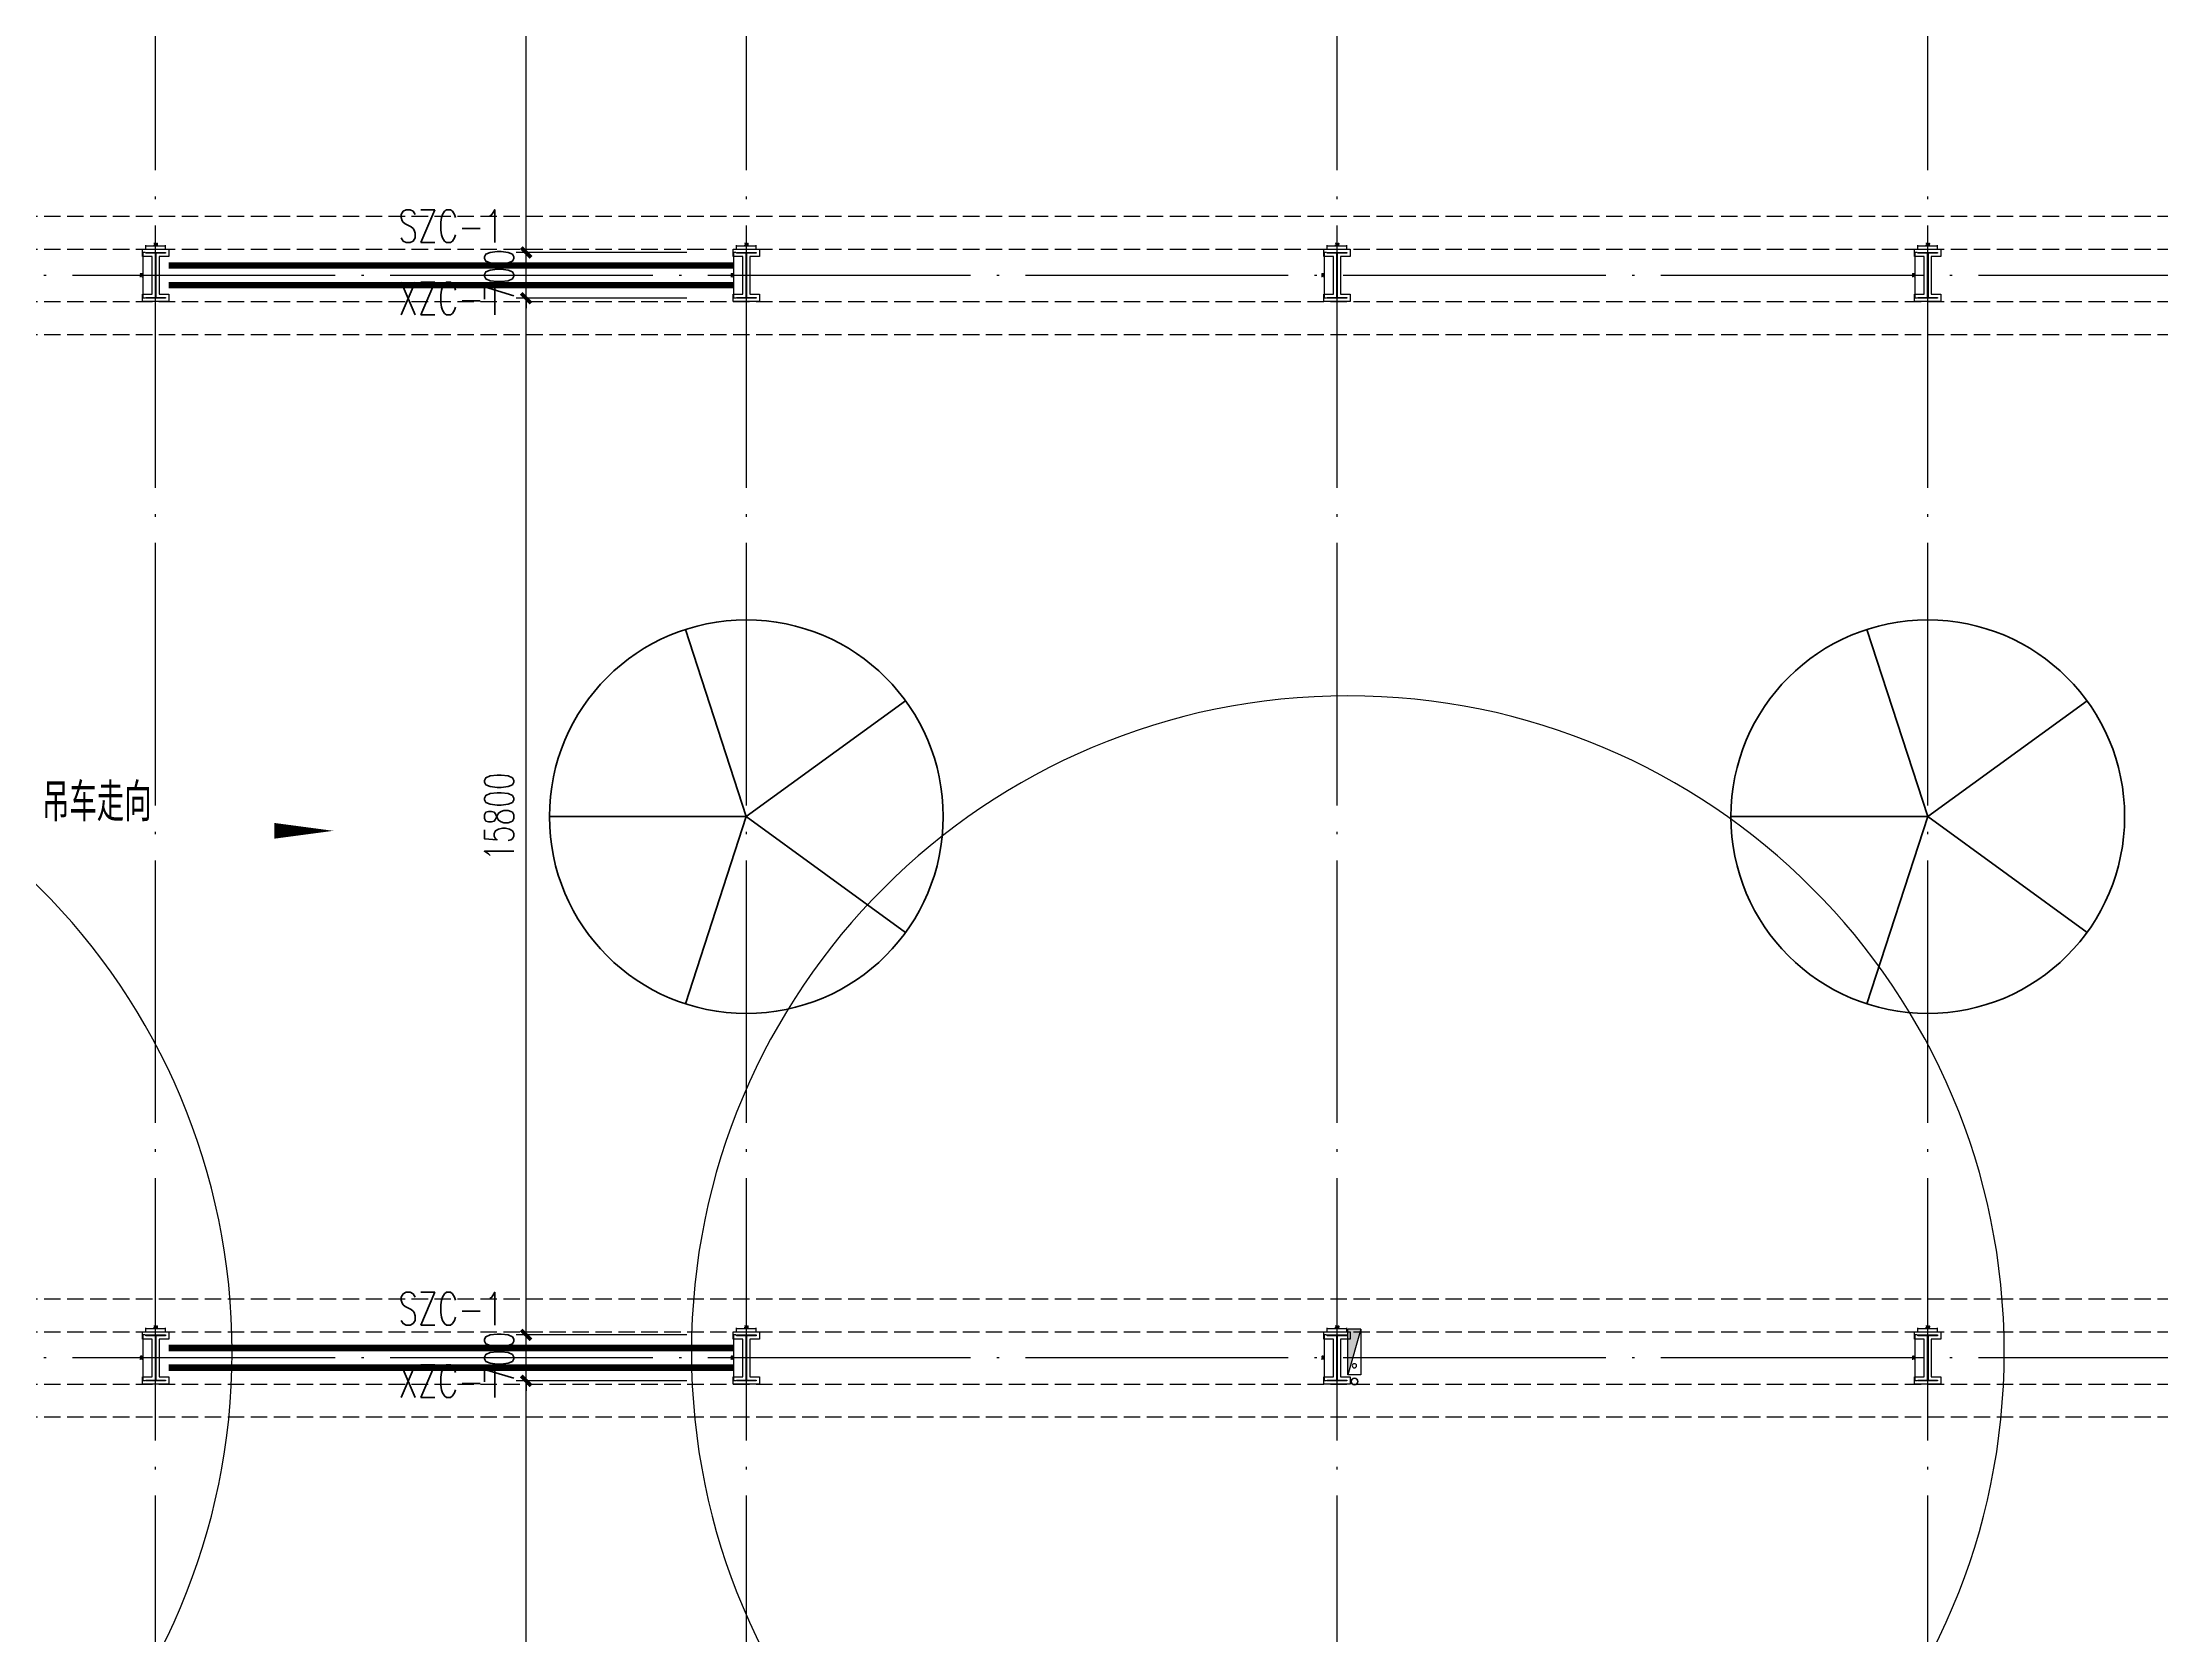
# Model space of a CAD drawing. Extents: x -1313754 to 847533, y 489853 to 941203.
# Drawn here: x -184580 to -152291, y 685337 to 709621 of the extents above; entities that cross this region are included whole.
import ezdxf
from ezdxf.enums import TextEntityAlignment as Align

# ---------------------------------------------------------------- set-up
doc = ezdxf.new("R2010")
doc.units = 0
doc.header["$LTSCALE"] = 1000
doc.header["$MEASUREMENT"] = 0
for name, pattern in [('CENTER', [2, 1.25, -0.25, 0.25, -0.25]), ('DASH', [0.35, 0.25, -0.1]), ('DOTE', [2.42, 2, -0.2, 0.02, -0.2])]:
    doc.linetypes.add(name, pattern=pattern)
doc.layers.get('Defpoints').update_dxf_attribs({"color": 210})
for name, color, linetype in [('A-AXIS-DOTE', 14, 'DOTE'), ('A-AXIS-DP', 126, 'Continuous'), ('A-HATCH-2', 251, 'Continuous'), ('A-LIN-V', 9, 'Continuous'), ('A-WINDOW', 140, 'Continuous'), ('AS-COLN', 6, 'Continuous'), ('AS-WALL', 40, 'Continuous'), ('PUB_TEXT', 7, 'Continuous'), ('SB_ZF消火栓', 10, 'Continuous'), ('建-箭头', 3, 'Continuous')]:
    doc.layers.add(name, color=color, linetype=linetype)
for name, color, linetype, lineweight in [('LG-ZF消防', 1, 'Continuous', 60), ('THIN', 7, 'Continuous', 0), ('柱间支撑', 6, 'CENTER', 0)]:
    doc.layers.add(name, color=color, linetype=linetype, lineweight=lineweight)
doc.styles.add('_TCH_DIM_T3', font='SIMPLEX', dxfattribs={"width": 0.705882, "bigfont": 'GBCBIG'})
doc.styles.add('A-STANDARD', font='SIMPLEX', dxfattribs={"bigfont": 'GBCBIG'})
doc.styles.add('TSSD_Rein', font='tj-romans1.shx', dxfattribs={"width": 0.7, "bigfont": 'tj-hztxt.shx'})
doc.dimstyles.new('_TCH_ARCH&&10', dxfattribs={"dimtxt": 29.75, "dimasz": 10, "dimexe": 10, "dimexo": 10, "dimgap": 12.625, "dimtad": 1, "dimdec": 0, "dimzin": 0, "dimdsep": 46, "dimtxsty": '_TCH_DIM_T3', "dimblk": 'ARCHTICK', "dimcen": 0.09, "dimclrt": 7, "dimazin": 2, "dimtfac": 1, "dimtdec": 0, "dimtix": 1, "dimtmove": 2, "dimatfit": 3, "dimfxl": 0, "dimtolj": 1, "dimtzin": 0, "dimarcsym": 0})
doc.dimstyles.new('_TCH_ARCH&&150', dxfattribs={"dimtxt": 446.25, "dimasz": 150, "dimexe": 150, "dimexo": 150, "dimgap": 189.375, "dimtad": 1, "dimdec": 0, "dimzin": 0, "dimdsep": 46, "dimtxsty": '_TCH_DIM_T3', "dimblk": 'ARCHTICK', "dimcen": 0.09, "dimclrt": 7, "dimazin": 2, "dimtfac": 1, "dimtdec": 0, "dimtix": 1, "dimtmove": 2, "dimatfit": 3, "dimfxl": 0, "dimtolj": 1, "dimtzin": 0, "dimarcsym": 0})

# ---------------------------------------------------------------- blocks, each defined once
blk = doc.blocks.new('dote')
at = {"layer": 'A-AXIS-DOTE', "ltscale": 2}
for p, q in [((37882.2, -169748.9), (37882.2, -75950)), ((46882.2, -169748.9), (46882.2, -75950)), ((55882.2, -169748.9), (55882.2, -75950)), ((64882.2, -169748.9), (64882.2, -75950)), ((98696.4, -98750), (-75513.6, -98750)), ((98696.4, -115250), (-75513.6, -115250))]:
    blk.add_line(p, q, dxfattribs=at)
blk = doc.blocks.new('_ArchTick')
at = {"color": 0, "linetype": 'ByBlock', "const_width": 0.4}
blk.add_lwpolyline([(-0.5, -0.5), (0.5, 0.5)], dxfattribs=at)
blk = doc.blocks.new('*D1765')
at = {"layer": 'A-AXIS-DP', "color": 0, "lineweight": -2}
for p, q in [((-195790, 766880), (-195790, 766929)), ((-195790, 766919), (-195490, 766919)), ((-195490, 766880), (-195490, 766929))]:
    blk.add_line(p, q, dxfattribs=at)
at = {"layer": 'Defpoints', "color": 0}
for p in [(-195790, 766870), (-195490, 766919), (-195490, 766870)]:
    blk.add_point(p, dxfattribs=at)
at = {"layer": 'A-AXIS-DP', "color": 0, "lineweight": -2, "xscale": 10, "yscale": 10, "zscale": 10, "rotation": 180}
blk.add_blockref('_ArchTick', (-195790, 766919), dxfattribs=at)
at = {"layer": 'A-AXIS-DP', "color": 0, "lineweight": -2, "xscale": 10, "yscale": 10, "zscale": 10}
blk.add_blockref('_ArchTick', (-195490, 766919), dxfattribs=at)
at = {"layer": 'A-AXIS-DP', "color": 7, "insert": (-195640, 766946), "char_height": 29.8, "attachment_point": 5, "style": '_TCH_DIM_T3'}
blk.add_mtext('\\A1;300', dxfattribs=at)
blk = doc.blocks.new('*D1766')
at = {"layer": 'A-AXIS-DP', "color": 0, "lineweight": -2}
for p, q in [((-195800, 766820), (-195841, 766820)), ((-195831, 766120), (-195831, 766820)), ((-195800, 766120), (-195841, 766120))]:
    blk.add_line(p, q, dxfattribs=at)
at = {"layer": 'Defpoints', "color": 0}
for p in [(-195831, 766820), (-195790, 766820), (-195790, 766120)]:
    blk.add_point(p, dxfattribs=at)
at = {"layer": 'A-AXIS-DP', "color": 0, "lineweight": -2, "xscale": 10, "yscale": 10, "zscale": 10}
for p, rotation in [((-195831, 766820), 90), ((-195831, 766120), 270)]:
    blk.add_blockref('_ArchTick', p, dxfattribs=dict(at, rotation=rotation))
at = {"layer": 'A-AXIS-DP', "color": 7, "insert": (-195859, 766470), "char_height": 29.8, "attachment_point": 5, "rotation": 90, "style": '_TCH_DIM_T3'}
blk.add_mtext('\\A1;700', dxfattribs=at)
blk = doc.blocks.new('*D1793')
at = {"layer": 'A-WINDOW', "color": 0, "lineweight": -2}
for p, q in [((-174760, 722220), (-177359, 722220)), ((-177209, 706420), (-177209, 722220)), ((-174760, 706420), (-177359, 706420))]:
    blk.add_line(p, q, dxfattribs=at)
at = {"layer": 'Defpoints', "color": 0}
for p in [(-177209, 722220), (-174610, 722220), (-174610, 706420)]:
    blk.add_point(p, dxfattribs=at)
at = {"layer": 'A-WINDOW', "color": 0, "lineweight": -2, "xscale": 150, "yscale": 150, "zscale": 150}
for p, rotation in [((-177209, 722220), 90), ((-177209, 706420), 270)]:
    blk.add_blockref('_ArchTick', p, dxfattribs=dict(at, rotation=rotation))
at = {"layer": 'A-WINDOW', "color": 7, "insert": (-177621, 714320), "char_height": 446.2, "attachment_point": 5, "rotation": 90, "style": '_TCH_DIM_T3'}
blk.add_mtext('\\A1;15800', dxfattribs=at)
blk = doc.blocks.new('*D1794')
at = {"layer": 'A-WINDOW', "color": 0, "lineweight": -2}
for p, q in [((-177209, 706420), (-177209, 706570)), ((-174760, 706420), (-177359, 706420)), ((-177209, 705720), (-177209, 706420)), ((-174760, 705720), (-177359, 705720)), ((-177209, 705720), (-177209, 705570))]:
    blk.add_line(p, q, dxfattribs=at)
at = {"layer": 'Defpoints', "color": 0}
for p in [(-177209, 706420), (-174610, 706420), (-174610, 705720)]:
    blk.add_point(p, dxfattribs=at)
at = {"layer": 'A-WINDOW', "color": 0, "lineweight": -2, "xscale": 150, "yscale": 150, "zscale": 150}
for p, rotation in [((-177209, 706420), 270), ((-177209, 705720), 90)]:
    blk.add_blockref('_ArchTick', p, dxfattribs=dict(at, rotation=rotation))
at = {"layer": 'A-WINDOW', "color": 7, "insert": (-177621, 706070), "char_height": 446.2, "attachment_point": 5, "rotation": 90, "style": '_TCH_DIM_T3'}
blk.add_mtext('\\A1;700', dxfattribs=at)
blk = doc.blocks.new('*D1795')
at = {"layer": 'A-WINDOW', "color": 0, "lineweight": -2}
for p, q in [((-174760, 705720), (-177359, 705720)), ((-177209, 689920), (-177209, 705720)), ((-174760, 689920), (-177359, 689920))]:
    blk.add_line(p, q, dxfattribs=at)
at = {"layer": 'Defpoints', "color": 0}
for p in [(-177209, 705720), (-174610, 705720), (-174610, 689920)]:
    blk.add_point(p, dxfattribs=at)
at = {"layer": 'A-WINDOW', "color": 0, "lineweight": -2, "xscale": 150, "yscale": 150, "zscale": 150}
for p, rotation in [((-177209, 705720), 90), ((-177209, 689920), 270)]:
    blk.add_blockref('_ArchTick', p, dxfattribs=dict(at, rotation=rotation))
at = {"layer": 'A-WINDOW', "color": 7, "insert": (-177621, 697820), "char_height": 446.2, "attachment_point": 5, "rotation": 90, "style": '_TCH_DIM_T3'}
blk.add_mtext('\\A1;15800', dxfattribs=at)
blk = doc.blocks.new('*D1796')
at = {"layer": 'A-WINDOW', "color": 0, "lineweight": -2}
for p, q in [((-177209, 689920), (-177209, 690070)), ((-174760, 689920), (-177359, 689920)), ((-177209, 689220), (-177209, 689920)), ((-174760, 689220), (-177359, 689220)), ((-177209, 689220), (-177209, 689070))]:
    blk.add_line(p, q, dxfattribs=at)
at = {"layer": 'Defpoints', "color": 0}
for p in [(-177209, 689920), (-174610, 689920), (-174610, 689220)]:
    blk.add_point(p, dxfattribs=at)
at = {"layer": 'A-WINDOW', "color": 0, "lineweight": -2, "xscale": 150, "yscale": 150, "zscale": 150}
for p, rotation in [((-177209, 689920), 270), ((-177209, 689220), 90)]:
    blk.add_blockref('_ArchTick', p, dxfattribs=dict(at, rotation=rotation))
at = {"layer": 'A-WINDOW', "color": 7, "insert": (-177621, 689570), "char_height": 446.2, "attachment_point": 5, "rotation": 90, "style": '_TCH_DIM_T3'}
blk.add_mtext('\\A1;700', dxfattribs=at)
blk = doc.blocks.new('*D1797')
at = {"layer": 'A-WINDOW', "color": 0, "lineweight": -2}
for p, q in [((-174760, 689220), (-177359, 689220)), ((-177209, 673420), (-177209, 689220)), ((-174760, 673420), (-177359, 673420))]:
    blk.add_line(p, q, dxfattribs=at)
at = {"layer": 'Defpoints', "color": 0}
for p in [(-177209, 689220), (-174610, 689220), (-174610, 673420)]:
    blk.add_point(p, dxfattribs=at)
at = {"layer": 'A-WINDOW', "color": 0, "lineweight": -2, "xscale": 150, "yscale": 150, "zscale": 150}
for p, rotation in [((-177209, 689220), 90), ((-177209, 673420), 270)]:
    blk.add_blockref('_ArchTick', p, dxfattribs=dict(at, rotation=rotation))
at = {"layer": 'A-WINDOW', "color": 7, "insert": (-177621, 681320), "char_height": 446.2, "attachment_point": 5, "rotation": 90, "style": '_TCH_DIM_T3'}
blk.add_mtext('\\A1;15800', dxfattribs=at)
blk = doc.blocks.new('w4324324')
at = {"layer": 'A-HATCH-2', "lineweight": 60}
for q in [(-1694760, 686605), (-1697614, 684532), (-1691907, 684532), (-1696524, 681178), (-1692997, 681178)]:
    blk.add_line((-1694760, 683605), q, dxfattribs=at)
blk.add_circle((-1694760, 683605), 3000, dxfattribs=at)
blk = doc.blocks.new('ner546')
at = {"layer": 'A-LIN-V'}
for p in [(614780, -28744), (614780, -46744)]:
    blk.add_blockref('w4324324', p, dxfattribs=at)
blk = doc.blocks.new('23124232432')
at = {"layer": '柱间支撑', "const_width": 100}
for points in [[(-174054, 706220), (-182654, 706220)], [(-174054, 705920), (-182654, 705920)], [(-174054, 689720), (-182654, 689720)], [(-174054, 689420), (-182654, 689420)]]:
    blk.add_lwpolyline(points, dxfattribs=at)
at = {"layer": 'THIN', "style": 'TSSD_Rein', "width": 0.7}
for s, p in [('SZC-1', (-178354, 706420)), ('XZC-1', (-178354, 705316)), ('SZC-1', (-178354, 689920)), ('XZC-1', (-178354, 688816))]:
    blk.add_text(s, height=500, dxfattribs=at).set_placement(p, align=Align.BOTTOM_CENTER)
blk = doc.blocks.new('A$C5D961328')
at = {"layer": 'SB_ZF消火栓'}
blk.add_hatch(color=256, dxfattribs=at).paths.add_polyline_path([(0, 40), (700, 40), (700, 240)])
at = {"layer": 'A-LIN-V', "ltscale": 500}
blk.add_circle((350, 40), 10001, dxfattribs=at)
at = {"layer": 'SB_ZF消火栓'}
for p, q in [((700, 240), (0, 240)), ((0, 240), (0, 40)), ((700, 240), (0, 40)), ((0, 40), (700, 40)), ((700, 240), (700, 40))]:
    blk.add_line(p, q, dxfattribs=at)
at = {"layer": 'SB_ZF消火栓', "color": 1}
blk.add_circle((140, 140), 32.5, dxfattribs=at)
blk = doc.blocks.new('43242343')
at = {"layer": 'LG-ZF消防', "linetype": 'Continuous'}
blk.add_circle((-164590, 689210), 50, dxfattribs=at)
blk = doc.blocks.new('234243242332')
at = {"layer": 'LG-ZF消防', "linetype": 'Continuous'}
blk.add_blockref('43242343', (0, 0), dxfattribs=at)
at = {"layer": 'SB_ZF消火栓', "xscale": -1, "rotation": 270}
for p in [(-191730, 689310), (-164730, 689310)]:
    blk.add_blockref('A$C5D961328', p, dxfattribs=at)
blk = doc.blocks.new('nt66')
at = {"layer": 'A-HATCH-2'}
blk.add_lwpolyline([(-195840, 766870), (-195440, 766870), (-195440, 766758), (-195586, 766758), (-195586, 766182), (-195440, 766182), (-195440, 766070), (-195840, 766070), (-195840, 766182), (-195694, 766182), (-195694, 766758), (-195840, 766758)], close=True, dxfattribs=at)
at = {"layer": 'AS-COLN'}
blk.add_lwpolyline([(-195790, 766820), (-195490, 766820), (-195490, 766808), (-195636, 766808), (-195636, 766132), (-195490, 766132), (-195490, 766120), (-195790, 766120), (-195790, 766132), (-195644, 766132), (-195644, 766808), (-195790, 766808)], close=True, dxfattribs=at)
at = {"layer": 'A-AXIS-DP'}
for p1, p2, distance, picture, middle in [((-195790, 766870), (-195490, 766870), 48.8, '*D1765', (-195640, 766946.2)), ((-195790, 766120), (-195790, 766820), 41.2, '*D1766', (-195858.7, 766470))]:
    dim = blk.add_aligned_dim(p1=p1, p2=p2, distance=distance, dimstyle='_TCH_ARCH&&10', dxfattribs=at)
    dim.commit()
    dim.dimension.update_dxf_attribs({"geometry": picture, "text_midpoint": middle})
blk = doc.blocks.new('33333')
for p in [(12786, -60400), (21786, -60400), (30786, -60400), (39786, -60400), (12786, -76900), (21786, -76900), (30786, -76900), (39786, -76900)]:
    blk.add_blockref('nt66', p)
blk = doc.blocks.new('w42343')
at = {"layer": 'A-HATCH-2', "linetype": 'DASH'}
for p, q in [((-263654.2, 706970), (-128354.2, 706970)), ((-263654.2, 706470), (-128354.2, 706470)), ((-263654.2, 705670), (-128354.2, 705670)), ((-263654.2, 705170), (-128354.2, 705170)), ((-263654.2, 690470), (-128354.2, 690470)), ((-263654.2, 689970), (-128354.2, 689970)), ((-263654.2, 689170), (-128354.2, 689170)), ((-263654.2, 688670), (-128354.2, 688670))]:
    blk.add_line(p, q, dxfattribs=at)
at = {"layer": 'A-WINDOW'}
for p1, p2, picture, middle in [((-174610, 706420), (-174610, 722220), '*D1793', (-177621.3, 714320)), ((-174610, 705720), (-174610, 706420), '*D1794', (-177621.3, 706070)), ((-174610, 689920), (-174610, 705720), '*D1795', (-177621.3, 697820)), ((-174610, 689220), (-174610, 689920), '*D1796', (-177621.3, 689570)), ((-174610, 673420), (-174610, 689220), '*D1797', (-177621.3, 681320))]:
    dim = blk.add_aligned_dim(p1=p1, p2=p2, distance=2598.8, dimstyle='_TCH_ARCH&&150', dxfattribs=at)
    dim.commit()
    dim.dimension.update_dxf_attribs({"geometry": picture, "text_midpoint": middle})

msp = doc.modelspace()

# ---------------------------------------------------------------- linework, layer by layer
at = {"layer": '建-箭头'}
msp.add_lwpolyline([(-187046.4, 697603.9, 0, 0, 0), (-180146.4, 697603.9, 0, 240, 0), (-181046.4, 697603.9, 0, 0, 0)], format="xyseb", dxfattribs=at)

# ---------------------------------------------------------------- block references
at = {"layer": 'A-LIN-V', "rotation": 90.00000000000001}
msp.add_blockref('ner546', (481006.5, 1777800), dxfattribs=at)
at = {"layer": 'A-WINDOW'}
for name in ['33333', 'w42343']:
    msp.add_blockref(name, (0, 0), dxfattribs=at)
at = {"layer": 'AS-WALL'}
msp.add_blockref('dote', (-220736.4, 804820), dxfattribs=at)
at = {"layer": 'SB_ZF消火栓', "linetype": 'Continuous'}
msp.add_blockref('234243242332', (0, 0), dxfattribs=at)
at = {"layer": '柱间支撑'}
msp.add_blockref('23124232432', (0, 0), dxfattribs=at)

# ---------------------------------------------------------------- texts
at = {"layer": 'PUB_TEXT', "style": 'A-STANDARD'}
msp.add_text('吊车走向', height=578.72, dxfattribs=at).set_placement((-184584, 697750.8))

doc.saveas('drawing.dxf')
